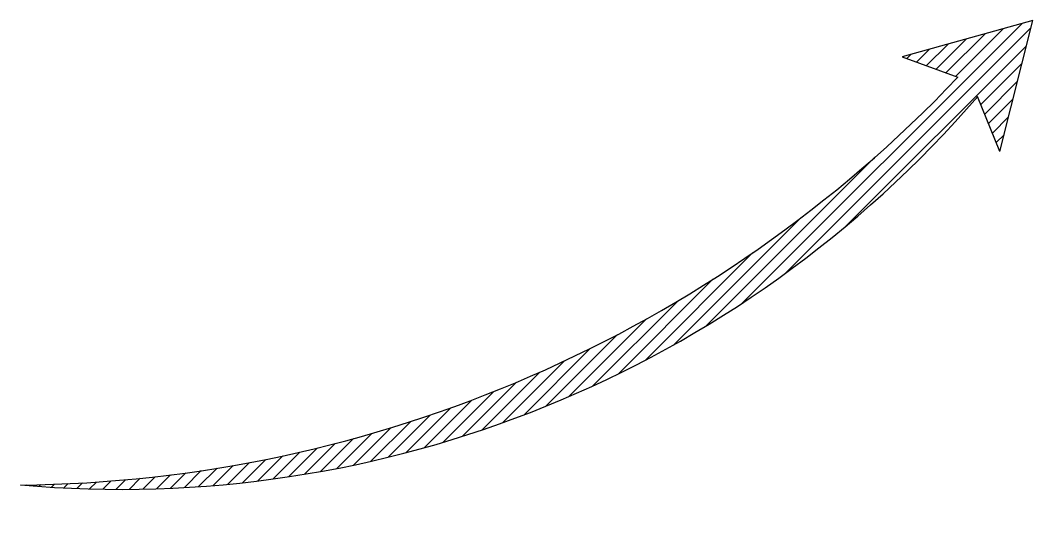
# Model space of a CAD drawing. Header units: millimetres. Extents: x 1084.3 to 1101.9, y 998.2 to 1020.9.
# Drawn here: x 1084.76 to 1101.89, y 998.16 to 1006.48 of the extents above; entities outside this region: 1.
import ezdxf

# ---------------------------------------------------------------- set-up
doc = ezdxf.new("R2010")
doc.units = ezdxf.units.MM

msp = doc.modelspace()

# ---------------------------------------------------------------- hatches: boundary and pattern name
h = msp.add_hatch()
h.set_pattern_fill('ANSI31', color=256, scale=0.05, style=0)
h.paths.add_polyline_path([(1101.803, 1006.483), (1099.603, 1005.868), (1100.542, 1005.525, -0.203058), (1084.761, 998.662, 0.241508), (1100.876, 1005.203), (1101.25, 1004.275)])
h = msp.add_hatch()
h.set_pattern_fill('ANGLE', color=256, scale=0.05, style=0)
h.set_pattern_definition([(0, (0, 0), (0, 0.34925), [0.254, -0.09525]), (90, (0, 0), (-0.34925, 0), [0.254, -0.09525])])
h.paths.add_polyline_path([(1101.886, 1006.233), (1099.89, 1005.763), (1100.542, 1005.525, -0.203058), (1084.761, 998.662), (1084.761, 998.162, 0.218506)], flags=17)
h.paths.add_polyline_path([(1101.886, 1006.233), (1099.89, 1005.763), (1100.542, 1005.525, -0.203058), (1084.761, 998.662), (1084.761, 998.162, 0.218506)], flags=17)

# ---------------------------------------------------------------- linework, layer by layer
for p, q in [((1101.803, 1006.483), (1099.603, 1005.868)), ((1101.25, 1004.275), (1101.803, 1006.483)), ((1099.603, 1005.868), (1100.542, 1005.525)), ((1101.25, 1004.275), (1100.876, 1005.203))]:
    msp.add_line(p, q)
msp.add_circle((1084.55, 1020.722), 0.2)
for centre, radius, start, end in [((1084.55, 1020.722), 22.062, 270.5479, 316.4611), ((1086.443, 1017.642), 19.054, 264.9353, 319.245)]:
    msp.add_arc(centre, radius, start, end)

doc.saveas('drawing.dxf')
